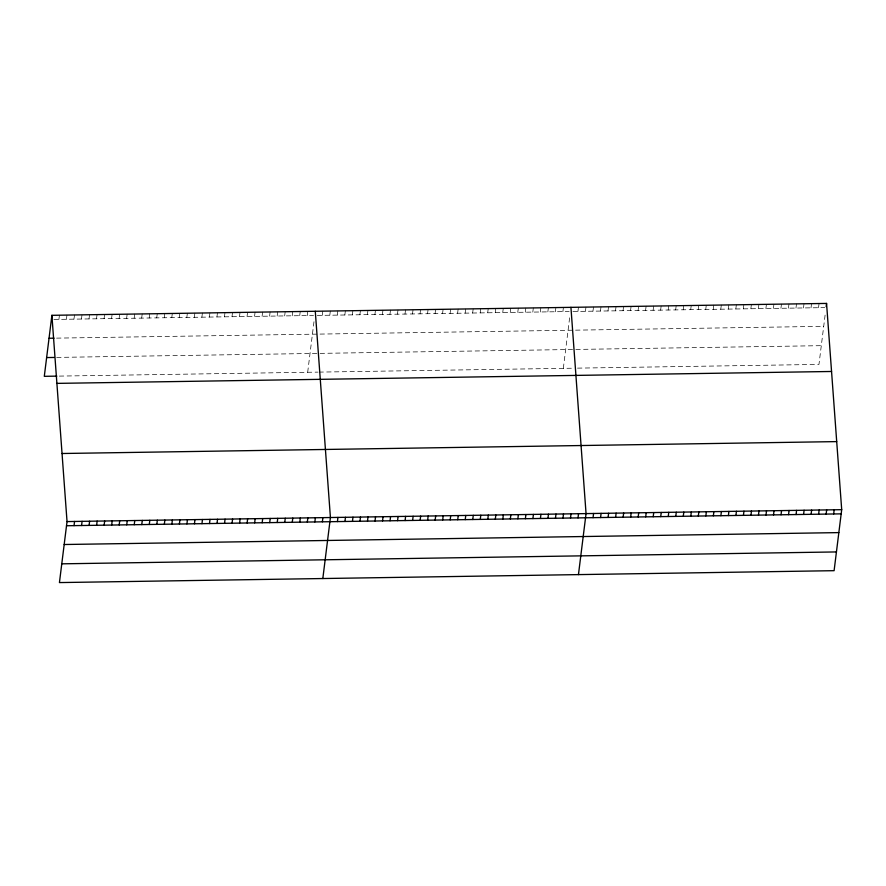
<?xml version="1.0" encoding="UTF-8"?>
<svg xmlns="http://www.w3.org/2000/svg" width="886" height="886" viewBox="0 0 886 886"><rect width="100%" height="100%" fill="white"/><g stroke="black" fill="none" stroke-linecap="round" stroke-linejoin="round"><path stroke-width="0.66" stroke-dasharray="4.43 3.32" d="M58.908 319.381L59.428 315.206M66.428 319.27L66.948 315.084M73.959 319.148L74.479 314.973M81.479 319.038L81.999 314.851M89.01 318.916L89.53 314.74M96.53 318.805L97.05 314.619M104.061 318.683L104.581 314.508M111.581 318.572L112.101 314.386M119.112 318.462L119.632 314.275M126.632 318.34L127.152 314.165M134.151 318.229L134.683 314.043M141.682 318.107L142.203 313.932M149.202 317.996L149.723 313.81M156.733 317.875L157.254 313.699M164.253 317.764L164.774 313.578M171.784 317.642L172.305 313.467M179.304 317.531L179.825 313.356M186.835 317.421L187.356 313.234M194.355 317.299L194.876 313.123M201.886 317.188L202.407 313.002M209.406 317.066L209.927 312.891M216.937 316.955L217.458 312.769M224.457 316.834L224.978 312.658M231.988 316.723L232.509 312.536M239.508 316.612L240.028 312.426M247.039 316.49L247.559 312.315M254.559 316.38L255.079 312.193M262.09 316.258L262.61 312.082M269.61 316.147L270.13 311.961M277.141 316.025L277.661 311.85M284.661 315.914L285.181 311.728M292.192 315.793L292.712 311.617M299.712 315.682L300.232 311.507M307.243 315.571L307.763 311.385M307.686 372.275L314.297 319.204M322.282 315.338L322.803 311.152M329.802 315.217L330.323 311.041M337.322 315.106L337.843 310.92M344.842 314.984L345.363 310.809M352.362 314.873L352.883 310.698M359.882 314.763L360.403 310.576M367.391 314.641L367.923 310.465M374.911 314.53L375.431 310.344M382.431 314.408L382.951 310.233M389.951 314.297L390.471 310.111M397.471 314.176L397.991 310M404.991 314.065L405.511 309.89M412.511 313.954L413.031 309.768M420.03 313.832L420.551 309.657M427.55 313.722L428.071 309.535M435.07 313.6L435.591 309.424M442.579 313.489L443.111 309.303M450.099 313.367L450.62 309.192M457.619 313.256L458.14 309.081M465.139 313.146L465.659 308.959M472.659 313.024L473.179 308.849M480.179 312.913L480.699 308.727M487.699 312.791L488.219 308.616M495.219 312.68L495.739 308.494M502.739 312.559L503.259 308.383M510.258 312.448L510.779 308.273M517.778 312.337L518.299 308.151M525.287 312.215L525.808 308.04M532.807 312.105L533.328 307.918M540.327 311.983L540.848 307.807M547.847 311.872L548.368 307.686M555.367 311.75L555.887 307.575M562.887 311.639L563.407 307.464M563.33 368.354L569.942 315.272M577.927 311.407L578.447 307.232M585.447 311.296L585.967 307.11M592.967 311.174L593.487 306.999M600.475 311.064L600.996 306.877M607.995 310.942L608.516 306.766M615.515 310.831L616.036 306.656M623.035 310.72L623.556 306.534M630.555 310.598L631.076 306.423M638.075 310.488L638.596 306.301M645.595 310.366L646.115 306.191M653.115 310.255L653.635 306.069M660.635 310.133L661.155 305.958M668.155 310.022L668.675 305.847M675.664 309.912L676.184 305.725M683.184 309.79L683.704 305.615M690.703 309.679L691.224 305.493M698.223 309.557L698.744 305.382M705.743 309.447L706.264 305.26M713.263 309.325L713.784 305.149M720.783 309.214L721.304 305.039M728.303 309.103L728.824 304.917M735.823 308.981L736.344 304.806M743.343 308.871L743.863 304.684M750.852 308.749L751.372 304.574M758.372 308.638L758.892 304.452M765.892 308.516L766.412 304.341M773.412 308.406L773.932 304.23M780.931 308.295L781.452 304.108M788.451 308.173L788.972 303.998M795.971 308.062L796.492 303.876M803.491 307.94L804.012 303.765M811.011 307.83L811.532 303.643M818.531 307.708L819.052 303.533M825.11 315.095L818.963 364.423L574.604 368.177M53.891 319.458L313.511 315.471M317.266 315.416L569.155 311.54M572.91 311.484L824.788 307.619M56.571 338.131L573.076 330.201M575.59 330.157L823.703 326.347M56.671 357.412L821.3 345.673M59.351 376.096L317.709 372.12M318.96 372.109L573.353 368.199"/><path stroke-width="1.33" d="M51.897 315.316L67.037 521.577L59.44 582.578L834.103 570.684L841.7 509.671L826.56 303.422L51.897 315.316L44.3 376.328L56.837 376.129M74.036 525.642L74.557 521.455M81.567 525.52L82.088 521.345M89.087 525.409L89.608 521.223M96.618 525.298L97.139 521.112M104.138 525.176L104.659 521.001M111.669 525.066L112.19 520.879M119.189 524.944L119.71 520.769M126.72 524.833L127.241 520.647M134.24 524.711L134.761 520.536M141.771 524.601L142.292 520.414M149.291 524.479L149.812 520.303M156.822 524.368L157.343 520.193M164.342 524.257L164.862 520.071M171.873 524.135L172.393 519.96M179.393 524.025L179.913 519.838M186.913 523.903L187.444 519.728M194.444 523.792L194.964 519.606M201.964 523.67L202.484 519.495M209.495 523.56L210.015 519.373M217.015 523.449L217.535 519.262M224.546 523.327L225.066 519.152M232.066 523.216L232.586 519.03M239.597 523.094L240.117 518.919M247.116 522.984L247.637 518.797M254.647 522.862L255.168 518.687M262.167 522.751L262.688 518.565M269.698 522.629L270.219 518.454M277.218 522.519L277.739 518.343M284.749 522.408L285.27 518.221M292.269 522.286L292.79 518.111M299.8 522.175L300.321 517.989M307.32 522.053L307.841 517.878M314.851 521.943L315.372 517.756M322.371 521.821L322.892 517.645M322.825 578.536L330.423 517.524L315.283 311.274M337.422 521.599L337.943 517.413M344.942 521.477L345.462 517.302M352.451 521.367L352.971 517.18M359.971 521.245L360.491 517.07M367.491 521.134L368.011 516.948M375.011 521.012L375.531 516.837M382.53 520.902L383.051 516.715M390.05 520.791L390.571 516.604M397.57 520.669L398.091 516.494M405.09 520.558L405.611 516.372M412.61 520.436L413.131 516.261M420.13 520.326L420.651 516.139M427.639 520.204L428.159 516.029M435.159 520.093L435.679 515.907M442.679 519.982L443.199 515.796M450.199 519.86L450.719 515.685M457.719 519.75L458.239 515.563M465.239 519.628L465.759 515.453M472.759 519.517L473.279 515.331M480.278 519.395L480.799 515.22M487.798 519.285L488.319 515.098M495.318 519.174L495.839 514.987M502.827 519.052L503.348 514.877M510.347 518.941L510.868 514.755M517.867 518.819L518.388 514.644M525.387 518.709L525.907 514.522M532.907 518.587L533.427 514.412M540.427 518.476L540.947 514.29M547.947 518.365L548.467 514.179M555.467 518.244L555.987 514.068M562.987 518.133L563.507 513.946M570.506 518.011L571.027 513.836M578.015 517.9L578.536 513.714M578.458 574.615L586.056 513.603L570.927 307.342M593.055 517.668L593.576 513.481M600.575 517.557L601.096 513.371M608.095 517.435L608.616 513.26M615.615 517.324L616.135 513.138M623.135 517.202L623.655 513.027M630.655 517.092L631.175 512.905M638.175 516.97L638.695 512.795M645.695 516.859L646.215 512.673M653.203 516.748L653.724 512.562M660.723 516.627L661.244 512.451M668.243 516.516L668.764 512.329M675.763 516.394L676.284 512.219M683.283 516.283L683.804 512.097M690.803 516.161L691.324 511.986M698.323 516.051L698.844 511.864M705.843 515.94L706.363 511.754M713.363 515.818L713.883 511.643M720.883 515.707L721.403 511.521M728.392 515.586L728.912 511.41M735.912 515.475L736.432 511.288M743.432 515.353L743.952 511.178M750.951 515.242L751.472 511.056M758.471 515.131L758.992 510.945M765.991 515.01L766.512 510.834M773.511 514.899L774.032 510.713M781.031 514.777L781.552 510.602M788.551 514.666L789.072 510.48M796.071 514.544L796.592 510.369M826.173 306.556L826.56 303.422M803.58 514.434L804.1 510.247M811.1 514.323L811.62 510.137M818.62 514.201L819.14 510.026M826.14 514.09L826.66 509.904M833.66 513.969L834.18 509.793M49.04 338.253L54.057 338.175M46.637 357.567L54.157 357.457M56.892 383.383L831.555 371.478M62.042 453.51L836.705 441.605M67.037 521.577L841.7 509.671M66.516 525.752L841.179 513.858M64.18 544.513L838.843 532.608M61.765 563.828L836.439 551.934"/></g></svg>
